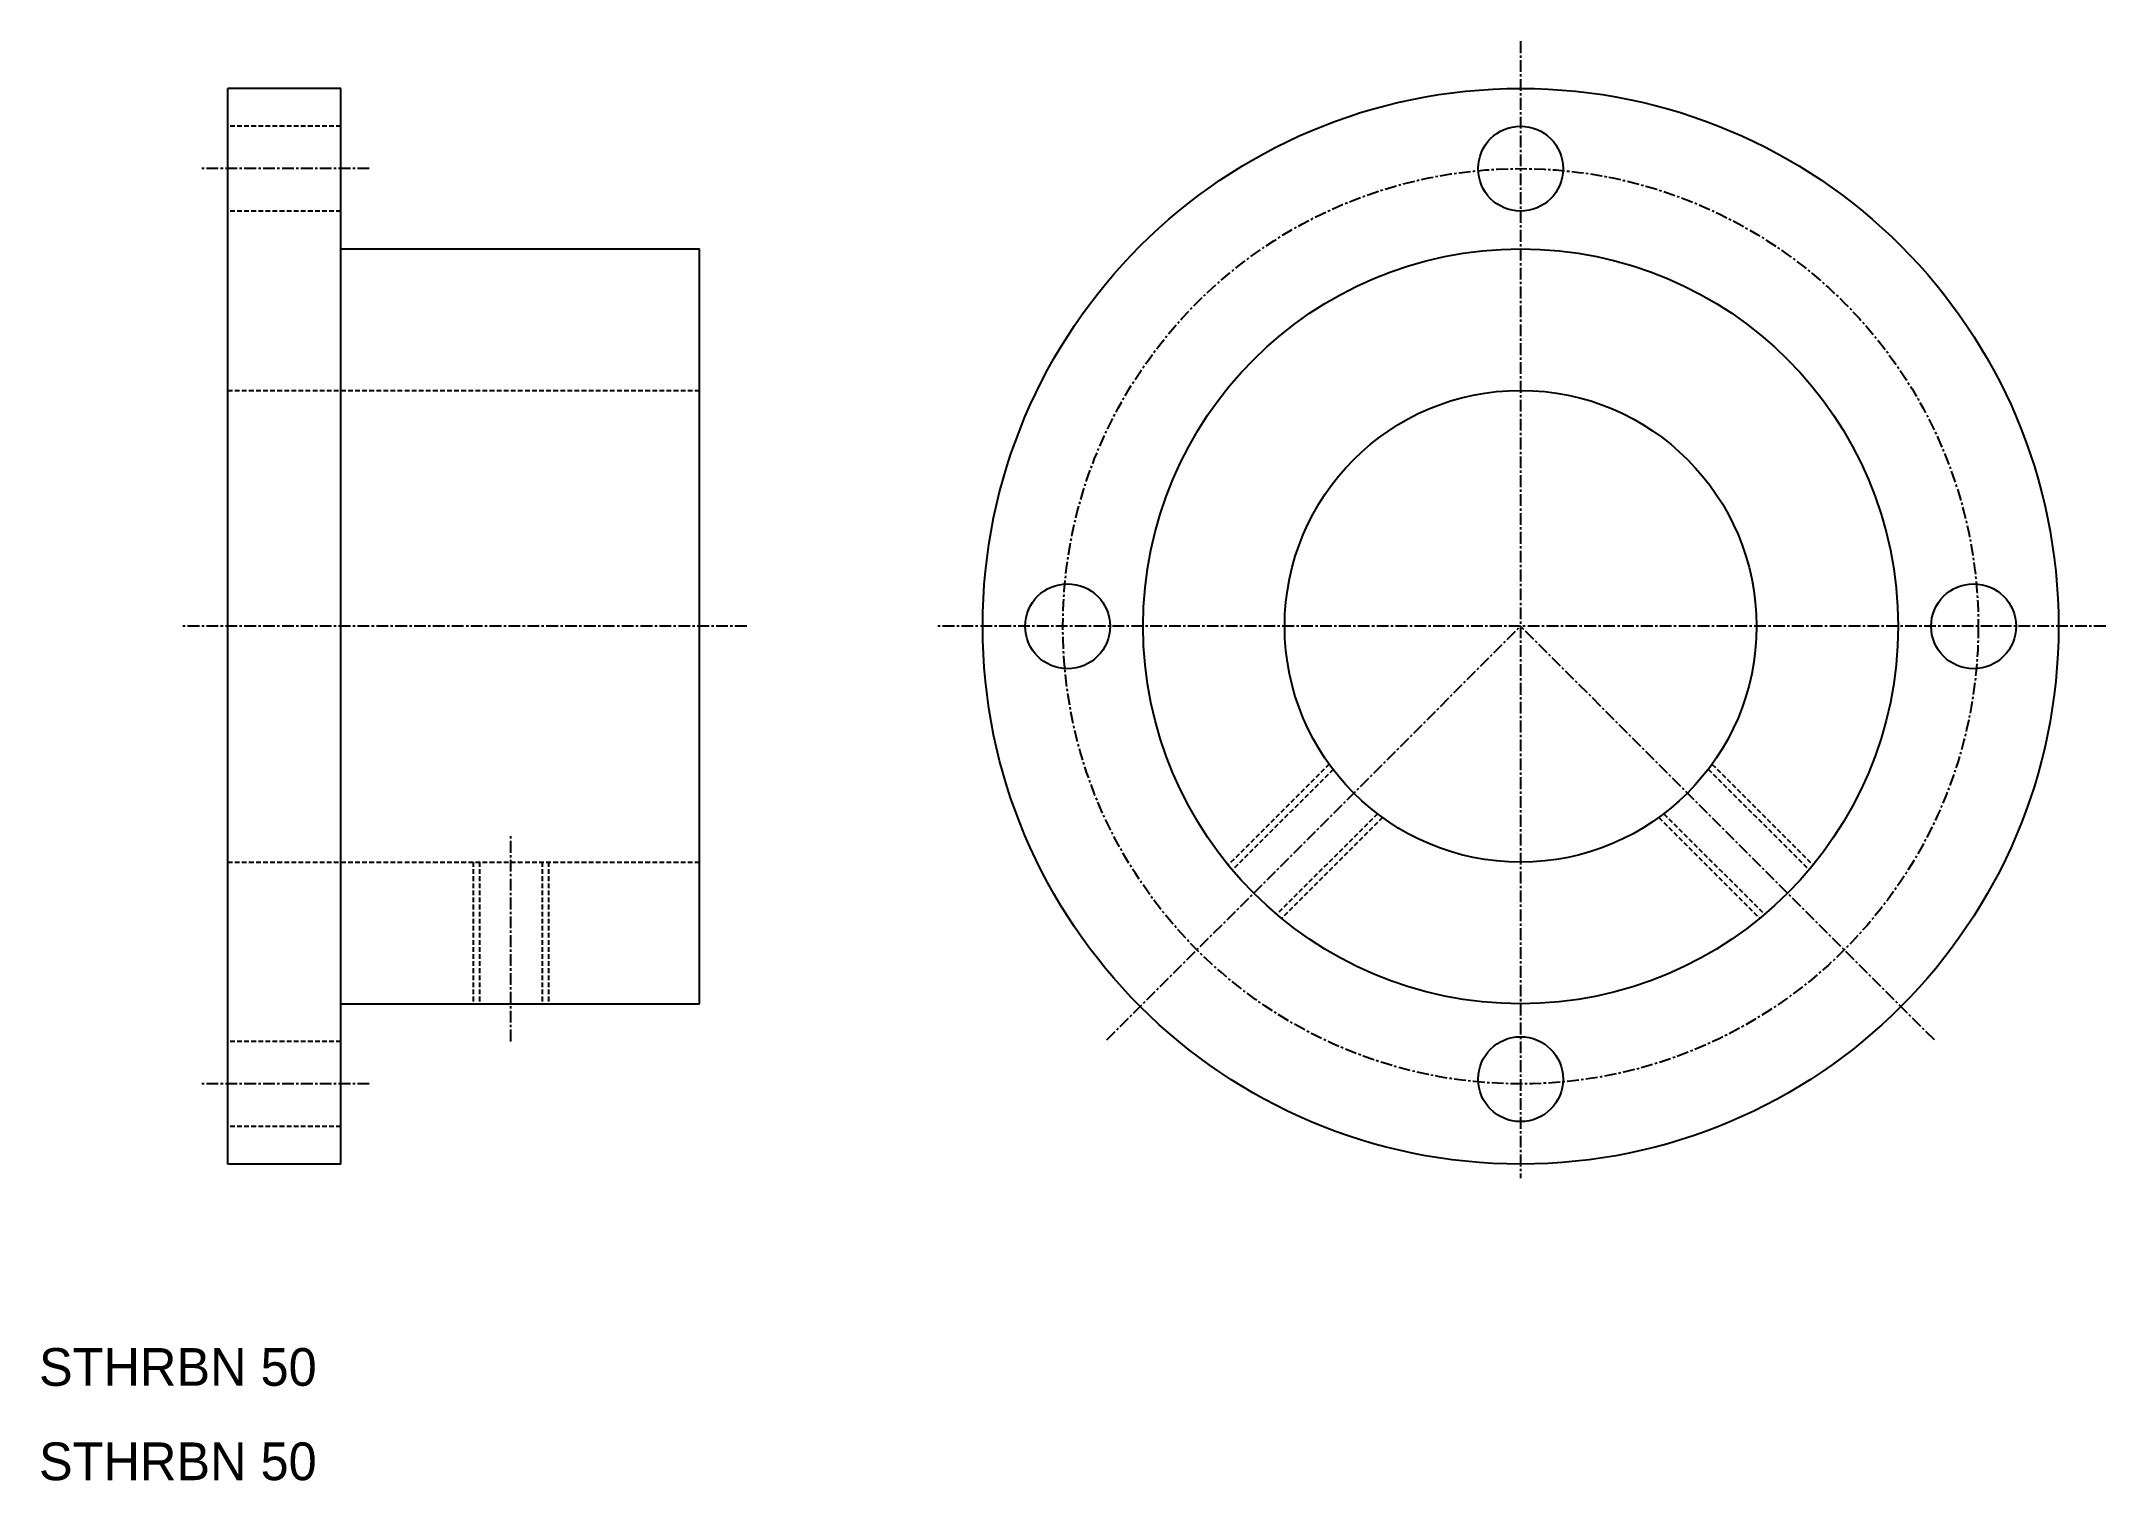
# Model space of a CAD drawing. Extents: x 10 to 229, y 10 to 162.
import ezdxf

# ---------------------------------------------------------------- set-up
doc = ezdxf.new("R2010")
doc.units = 0
doc.linetypes.add('CENTER', pattern=[2, 1.25, -0.25, 0.25, -0.25])
doc.linetypes.add('DASHED', pattern=[0.75, 0.5, -0.25])
doc.layers.get('0').update_dxf_attribs({"linetype": 'CONTINUOUS'})
doc.layers.add('CENTER', color=1, linetype='CENTER')

msp = doc.modelspace()

# ---------------------------------------------------------------- linework, layer by layer
at = {"color": 7, "linetype": 'CONTINUOUS'}
for p, q in [((30, 43.5), (30, 157.5)), ((42, 157.5), (30, 157.5)), ((42, 43.5), (42, 157.5)), ((42, 140.5), (80, 140.5)), ((80, 60.5), (80, 140.5)), ((42, 60.5), (80, 60.5)), ((42, 43.5), (30, 43.5))]:
    msp.add_line(p, q, dxfattribs=at)
at = {"color": 3, "linetype": 'DASHED'}
for p, q in [((42, 153.5), (30, 153.5)), ((42, 144.5), (30, 144.5)), ((30, 125.5), (80, 125.5)), ((146.72, 85.88), (136.01, 75.2)), ((147.13, 85.33), (136.45, 74.68)), ((186.88, 85.34), (197.56, 74.69)), ((187.28, 85.88), (197.99, 75.21)), ((151.83, 80.63), (141.15, 69.98)), ((152.38, 80.22), (141.67, 69.54)), ((181.63, 80.23), (192.34, 69.55)), ((182.18, 80.63), (192.86, 69.98)), ((30, 75.5), (80, 75.5)), ((56, 75.5), (56, 60.5)), ((56.67, 75.5), (56.67, 60.5)), ((63.32, 75.5), (63.32, 60.5)), ((64, 75.5), (64, 60.5)), ((42, 56.5), (30, 56.5)), ((42, 47.5), (30, 47.5))]:
    msp.add_line(p, q, dxfattribs=at)
at = {"color": 7, "linetype": 'CONTINUOUS'}
for centre, radius in [((167, 100.5), 57), ((167, 149), 4.5), ((167, 100.5), 40), ((167, 100.5), 25), ((119, 100.5), 4.5), ((215, 100.5), 4.5), ((167, 52.5), 4.5)]:
    msp.add_circle(centre, radius, dxfattribs=at)
at = {"layer": 'CENTER', "color": 1, "linetype": 'CENTER'}
for p, q in [((167, 162.5), (167, 42)), ((45, 149), (27, 149)), ((85, 100.5), (25, 100.5)), ((229, 100.5), (105, 100.5)), ((123.16, 56.66), (167, 100.5)), ((210.84, 56.66), (167, 100.5)), ((60, 56.5), (60, 78.5)), ((45, 52), (27, 52))]:
    msp.add_line(p, q, dxfattribs=at)
msp.add_circle((167, 100.5), 48.5, dxfattribs=at)

# ---------------------------------------------------------------- texts
at = {"color": 7, "linetype": 'CONTINUOUS'}
for p in [(10, 20), (10, 10)]:
    msp.add_text('STHRBN 50', height=4, dxfattribs=at).set_placement(p)

doc.saveas('drawing.dxf')
